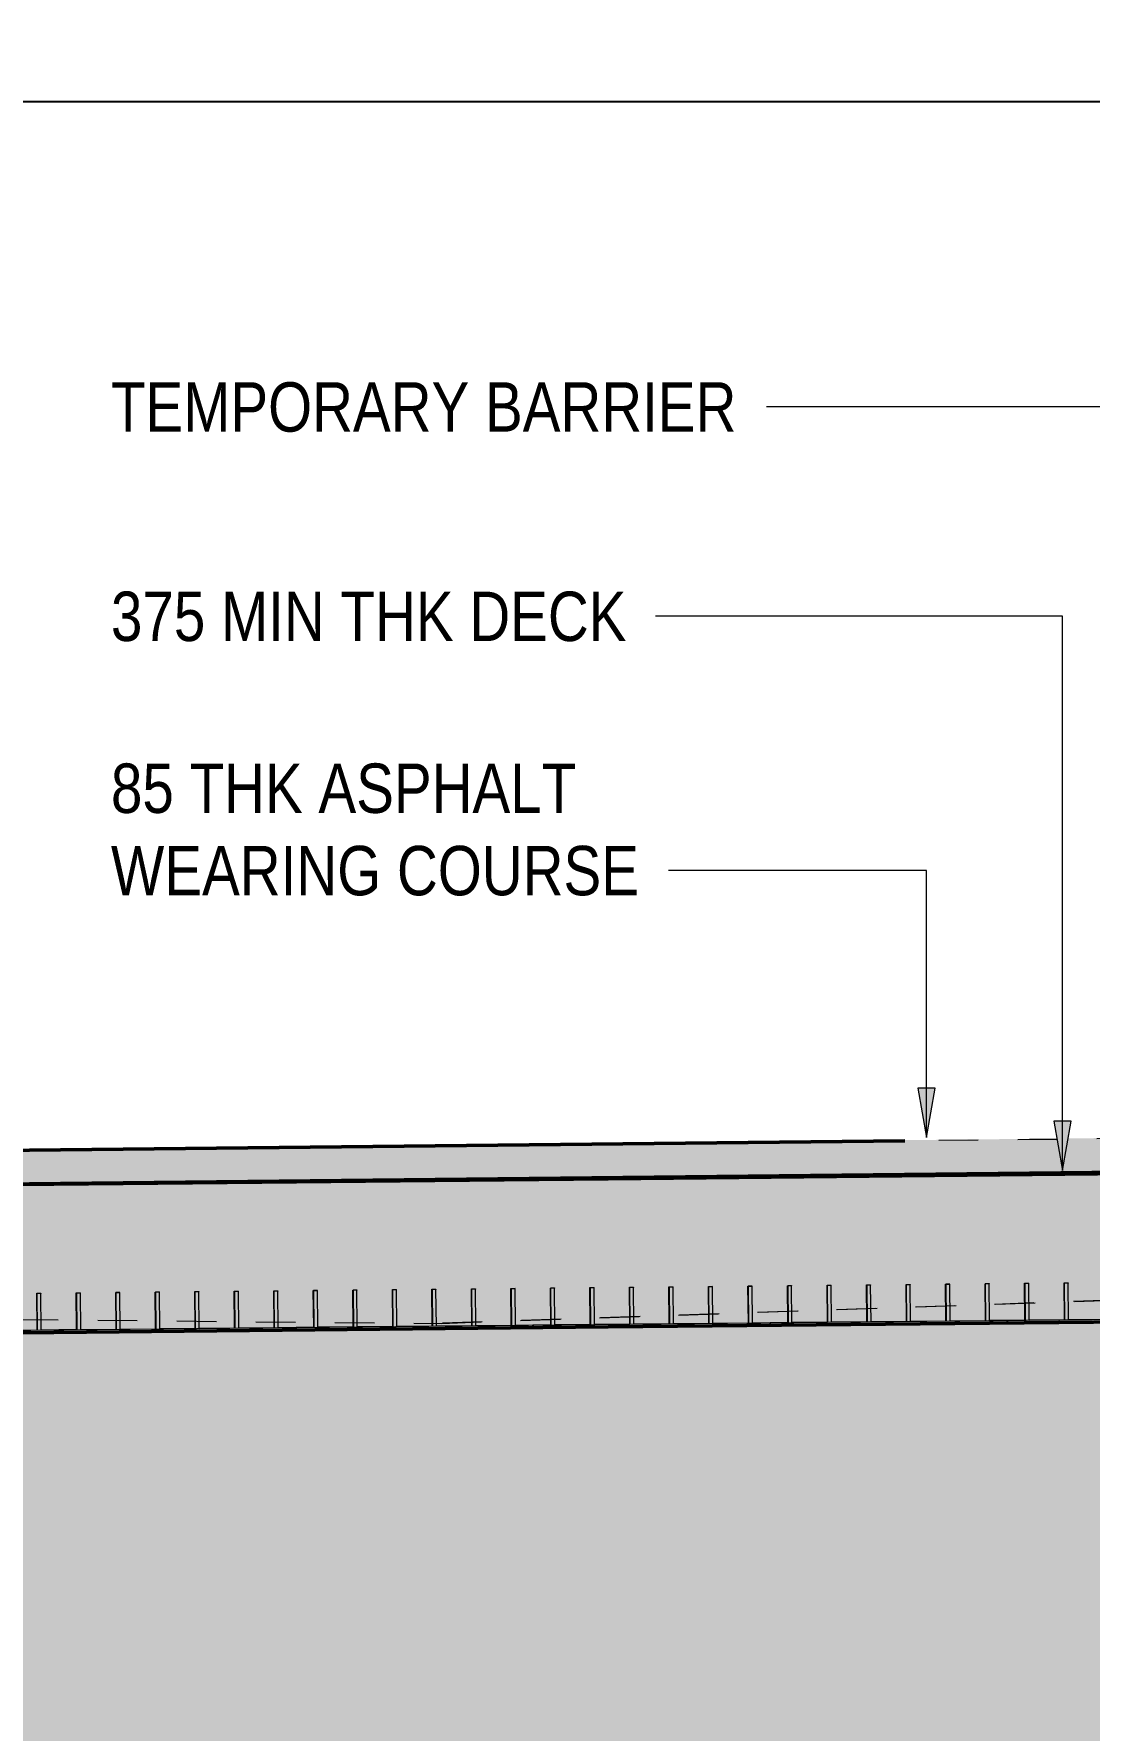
# Model space of a CAD drawing. Header units: metres. Extents: x -1693 to -1567, y 3 to 23.
# Drawn here: x -1638.793 to -1636.122, y 17.941 to 22.233 of the extents above; entities that cross this region are included whole.
import ezdxf

# ---------------------------------------------------------------- set-up
doc = ezdxf.new("R2010")
doc.units = ezdxf.units.M
doc.linetypes.add('JacobsDash', pattern=[0.0045, 0.003, -0.0015])
doc.layers.get('Defpoints').update_dxf_attribs({"color": 41})
for name, color, linetype, lineweight in [('BRIDGE-ABUTMENT-CONC', 7, 'Continuous', 50), ('D-BDGE', 7, 'Continuous', 13), ('D-BDGE-FLOOR', 7, 'Continuous', 50), ('D-BDGE-FLOOR-HID', 7, 'JacobsDash', 18), ('D-BDGE-FLOOR-PAT', 7, 'Continuous', 50), ('D-ENHA-TEXT', 7, 'Continuous', 9), ('D-ENHA-TEXT-DIMS', 7, 'Continuous', 9)]:
    doc.layers.add(name, color=color, linetype=linetype, lineweight=lineweight)
doc.layers.add('BRIDGE-FRAMING-LINE-18-HID', color=7, linetype='Continuous', lineweight=13, true_color=0x8c8cc6)
doc.layers.add('D-BDGE-FRAMING', color=7, linetype='Continuous', lineweight=13, true_color=0x8c8cc6)
doc.styles.add('Arial Narrow', font='ARIALN.TTF', dxfattribs={"height": 0.125})
doc.dimstyles.new('____ddd____', dxfattribs={"dimscale": 0.3048, "dimtxt": 0.127929, "dimasz": 0.492126, "dimexe": 0.246063, "dimexo": 0.164042, "dimgap": 0.082021, "dimtad": 1, "dimdec": 0, "dimlfac": 1000, "dimzin": 0, "dimdsep": 46, "dimtxsty": 'Arial Narrow', "dimsah": 1, "dimcen": 0.09, "dimaunit": 1, "dimadec": 4, "dimazin": 0, "dimtfac": 1, "dimtdec": 4, "dimtix": 1, "dimtmove": 0, "dimatfit": 3, "dimfxl": 1, "dimtvp": 1, "dimtolj": 1, "dimtzin": 0, "dimarcsym": 2})

# ---------------------------------------------------------------- blocks, each defined once
blk = doc.blocks.new('07_STR_DPS_PermadecPanel - 07_STR_DPS_PermadecPanel-5973122-DRG-2871022 - SECTION 3')
at = {"layer": 'BRIDGE-FRAMING-LINE-18-HID', "color": 7, "linetype": 'JacobsDash'}
for p, q in [((-1682.695, 19.0414), (-1682.685, 19.0415)), ((-1682.6941, 18.9484), (-1682.695, 19.0414)), ((-1682.695, 19.0414), (-1682.6946, 19.0409)), ((-1682.685, 19.0415), (-1682.6846, 19.041)), ((-1682.595, 19.0424), (-1682.585, 19.0425)), ((-1682.5941, 18.9494), (-1682.595, 19.0424)), ((-1682.595, 19.0424), (-1682.5946, 19.0419)), ((-1682.585, 19.0425), (-1682.5846, 19.042)), ((-1682.495, 19.0434), (-1682.485, 19.0435)), ((-1682.4941, 18.9504), (-1682.495, 19.0434)), ((-1682.495, 19.0434), (-1682.4946, 19.0428)), ((-1682.485, 19.0435), (-1682.4846, 19.0429)), ((-1682.395, 19.0444), (-1682.385, 19.0445)), ((-1682.3941, 18.9514), (-1682.395, 19.0444)), ((-1682.395, 19.0444), (-1682.3946, 19.0438)), ((-1682.385, 19.0445), (-1682.3846, 19.0439)), ((-1682.295, 19.0454), (-1682.285, 19.0455)), ((-1682.2941, 18.9524), (-1682.295, 19.0454)), ((-1682.295, 19.0454), (-1682.2946, 19.0448)), ((-1682.285, 19.0455), (-1682.2846, 19.0449)), ((-1682.195, 19.0464), (-1682.185, 19.0465)), ((-1682.1941, 18.9534), (-1682.195, 19.0464)), ((-1682.195, 19.0464), (-1682.1946, 19.0458)), ((-1682.185, 19.0465), (-1682.1846, 19.0459)), ((-1682.7391, 18.9479), (-1682.6941, 18.9484)), ((-1682.739, 18.9419), (-1682.7391, 18.9479)), ((-1682.7391, 18.9479), (-1682.7387, 18.9474)), ((-1682.7386, 18.9414), (-1682.739, 18.9419)), ((-1682.6941, 18.9484), (-1682.6937, 18.9479)), ((-1682.6837, 18.9485), (-1682.5941, 18.9494)), ((-1682.5941, 18.9494), (-1682.5937, 18.9489)), ((-1682.5837, 18.9495), (-1682.4941, 18.9504)), ((-1682.4941, 18.9504), (-1682.4937, 18.9499)), ((-1682.4837, 18.9505), (-1682.3941, 18.9514)), ((-1682.3941, 18.9514), (-1682.3937, 18.9509)), ((-1682.3837, 18.9515), (-1682.2941, 18.9524)), ((-1682.2941, 18.9524), (-1682.2937, 18.9518)), ((-1682.2837, 18.9525), (-1682.1941, 18.9534)), ((-1682.1941, 18.9534), (-1682.1937, 18.9528)), ((-1682.1837, 18.9535), (-1682.1391, 18.9539)), ((-1682.1391, 18.9539), (-1682.1387, 18.9534))]:
    blk.add_line(p, q, dxfattribs=at)
at = {"layer": 'D-BDGE-FRAMING', "color": 7}
for p, q in [((-1682.6846, 19.041), (-1682.6946, 19.0409)), ((-1682.6946, 19.0409), (-1682.6937, 18.9479)), ((-1682.6837, 18.948), (-1682.6846, 19.041)), ((-1682.5846, 19.042), (-1682.5946, 19.0419)), ((-1682.5946, 19.0419), (-1682.5937, 18.9489)), ((-1682.5837, 18.949), (-1682.5846, 19.042)), ((-1682.4846, 19.0429), (-1682.4946, 19.0428)), ((-1682.4946, 19.0428), (-1682.4937, 18.9499)), ((-1682.4837, 18.95), (-1682.4846, 19.0429)), ((-1682.3846, 19.0439), (-1682.3946, 19.0438)), ((-1682.3946, 19.0438), (-1682.3937, 18.9509)), ((-1682.3837, 18.951), (-1682.3846, 19.0439)), ((-1682.2846, 19.0449), (-1682.2946, 19.0448)), ((-1682.2946, 19.0448), (-1682.2937, 18.9518)), ((-1682.2837, 18.9519), (-1682.2846, 19.0449)), ((-1682.1846, 19.0459), (-1682.1946, 19.0458)), ((-1682.1946, 19.0458), (-1682.1937, 18.9528)), ((-1682.1837, 18.9529), (-1682.1846, 19.0459)), ((-1682.6937, 18.9479), (-1682.7387, 18.9474)), ((-1682.7387, 18.9474), (-1682.7386, 18.9414)), ((-1682.7386, 18.9414), (-1682.1386, 18.9474)), ((-1682.5937, 18.9489), (-1682.6837, 18.948)), ((-1682.4937, 18.9499), (-1682.5837, 18.949)), ((-1682.3937, 18.9509), (-1682.4837, 18.95)), ((-1682.2937, 18.9518), (-1682.3837, 18.951)), ((-1682.1937, 18.9528), (-1682.2837, 18.9519)), ((-1682.1387, 18.9534), (-1682.1837, 18.9529)), ((-1682.1386, 18.9474), (-1682.1387, 18.9534))]:
    blk.add_line(p, q, dxfattribs=at)
blk = doc.blocks.new('07_STR_DPS_PermadecPanel - 07_STR_DPS_PermadecPanel-V60-DRG-2871022 - SECTION 3')
at = {"layer": 'BRIDGE-FRAMING-LINE-18-HID', "color": 7, "linetype": 'JacobsDash'}
for p, q in [((-1682.095, 19.0474), (-1682.085, 19.0475)), ((-1682.0941, 18.9544), (-1682.095, 19.0474)), ((-1682.095, 19.0474), (-1682.0946, 19.0468)), ((-1682.085, 19.0475), (-1682.0846, 19.0469)), ((-1681.995, 19.0484), (-1681.985, 19.0485)), ((-1681.9941, 18.9554), (-1681.995, 19.0484)), ((-1681.995, 19.0484), (-1681.9946, 19.0478)), ((-1681.985, 19.0485), (-1681.9846, 19.0479)), ((-1681.895, 19.0494), (-1681.885, 19.0495)), ((-1681.8941, 18.9564), (-1681.895, 19.0494)), ((-1681.895, 19.0494), (-1681.8946, 19.0488)), ((-1681.885, 19.0495), (-1681.8846, 19.0489)), ((-1681.795, 19.0504), (-1681.785, 19.0505)), ((-1681.7941, 18.9574), (-1681.795, 19.0504)), ((-1681.795, 19.0504), (-1681.7946, 19.0498)), ((-1681.785, 19.0505), (-1681.7846, 19.0499)), ((-1681.695, 19.0514), (-1681.685, 19.0515)), ((-1681.6941, 18.9584), (-1681.695, 19.0514)), ((-1681.695, 19.0514), (-1681.6946, 19.0508)), ((-1681.685, 19.0515), (-1681.6846, 19.0509)), ((-1681.595, 19.0524), (-1681.585, 19.0525)), ((-1681.5941, 18.9594), (-1681.595, 19.0524)), ((-1681.595, 19.0524), (-1681.5946, 19.0518)), ((-1681.585, 19.0525), (-1681.5846, 19.0519)), ((-1682.1391, 18.9539), (-1682.0941, 18.9544)), ((-1682.139, 18.9479), (-1682.1391, 18.9539)), ((-1682.1391, 18.9539), (-1682.1387, 18.9534)), ((-1682.1387, 18.9475), (-1682.139, 18.9479)), ((-1682.0941, 18.9544), (-1682.0937, 18.9539)), ((-1682.0837, 18.9545), (-1681.9941, 18.9554)), ((-1681.9941, 18.9554), (-1681.9937, 18.9549)), ((-1681.9837, 18.9555), (-1681.8941, 18.9564)), ((-1681.8941, 18.9564), (-1681.8937, 18.9558)), ((-1681.8837, 18.9565), (-1681.7941, 18.9574)), ((-1681.7941, 18.9574), (-1681.7937, 18.9568)), ((-1681.7837, 18.9575), (-1681.6941, 18.9584)), ((-1681.6941, 18.9584), (-1681.6937, 18.9578)), ((-1681.6837, 18.9585), (-1681.5941, 18.9594)), ((-1681.5941, 18.9594), (-1681.5937, 18.9588)), ((-1681.5837, 18.9595), (-1681.5391, 18.9599)), ((-1681.5391, 18.9599), (-1681.5387, 18.9594))]:
    blk.add_line(p, q, dxfattribs=at)
at = {"layer": 'D-BDGE-FRAMING', "color": 7}
for p, q in [((-1682.0846, 19.0469), (-1682.0946, 19.0468)), ((-1682.0946, 19.0468), (-1682.0937, 18.9539)), ((-1682.0837, 18.954), (-1682.0846, 19.0469)), ((-1681.9846, 19.0479), (-1681.9946, 19.0478)), ((-1681.9946, 19.0478), (-1681.9937, 18.9549)), ((-1681.9837, 18.955), (-1681.9846, 19.0479)), ((-1681.8846, 19.0489), (-1681.8946, 19.0488)), ((-1681.8946, 19.0488), (-1681.8937, 18.9558)), ((-1681.8837, 18.9559), (-1681.8846, 19.0489)), ((-1681.7846, 19.0499), (-1681.7946, 19.0498)), ((-1681.7946, 19.0498), (-1681.7937, 18.9568)), ((-1681.7837, 18.9569), (-1681.7846, 19.0499)), ((-1681.6846, 19.0509), (-1681.6946, 19.0508)), ((-1681.6946, 19.0508), (-1681.6937, 18.9578)), ((-1681.6837, 18.9579), (-1681.6846, 19.0509)), ((-1681.5846, 19.0519), (-1681.5946, 19.0518)), ((-1681.5946, 19.0518), (-1681.5937, 18.9588)), ((-1681.5837, 18.9589), (-1681.5846, 19.0519)), ((-1682.0937, 18.9539), (-1682.1387, 18.9534)), ((-1682.1387, 18.9534), (-1682.1386, 18.9474)), ((-1682.1386, 18.9474), (-1681.5386, 18.9534)), ((-1681.9937, 18.9549), (-1682.0837, 18.954)), ((-1681.8937, 18.9558), (-1681.9837, 18.955)), ((-1681.7937, 18.9568), (-1681.8837, 18.9559)), ((-1681.6937, 18.9578), (-1681.7837, 18.9569)), ((-1681.5937, 18.9588), (-1681.6837, 18.9579)), ((-1681.5387, 18.9594), (-1681.5837, 18.9589)), ((-1681.5386, 18.9534), (-1681.5387, 18.9594))]:
    blk.add_line(p, q, dxfattribs=at)
blk = doc.blocks.new('07_STR_DPS_PermadecPanel - 07_STR_DPS_PermadecPanel-5973123-DRG-2871022 - SECTION 3')
at = {"layer": 'BRIDGE-FRAMING-LINE-18-HID', "color": 7, "linetype": 'JacobsDash'}
for p, q in [((-1681.295, 19.0555), (-1681.285, 19.0556)), ((-1681.2941, 18.9625), (-1681.295, 19.0555)), ((-1681.295, 19.0555), (-1681.2946, 19.0549)), ((-1681.285, 19.0556), (-1681.2846, 19.055)), ((-1681.195, 19.0565), (-1681.185, 19.0566)), ((-1681.1941, 18.9635), (-1681.195, 19.0565)), ((-1681.195, 19.0565), (-1681.1946, 19.0559)), ((-1681.185, 19.0566), (-1681.1846, 19.056)), ((-1681.095, 19.0575), (-1681.085, 19.0576)), ((-1681.0941, 18.9645), (-1681.095, 19.0575)), ((-1681.095, 19.0575), (-1681.0946, 19.0569)), ((-1681.085, 19.0576), (-1681.0846, 19.057)), ((-1680.995, 19.0585), (-1680.985, 19.0586)), ((-1680.9941, 18.9655), (-1680.995, 19.0585)), ((-1680.995, 19.0585), (-1680.9946, 19.0579)), ((-1680.985, 19.0586), (-1680.9846, 19.058)), ((-1681.495, 19.0535), (-1681.485, 19.0536)), ((-1681.4941, 18.9605), (-1681.495, 19.0535)), ((-1681.495, 19.0535), (-1681.4946, 19.0529)), ((-1681.485, 19.0536), (-1681.4846, 19.053)), ((-1681.395, 19.0545), (-1681.385, 19.0546)), ((-1681.3941, 18.9615), (-1681.395, 19.0545)), ((-1681.395, 19.0545), (-1681.3946, 19.0539)), ((-1681.385, 19.0546), (-1681.3846, 19.054)), ((-1681.5391, 18.96), (-1681.4941, 18.9605)), ((-1681.539, 18.954), (-1681.5391, 18.96)), ((-1681.5391, 18.96), (-1681.5387, 18.9595)), ((-1681.5387, 18.9536), (-1681.539, 18.954)), ((-1681.4941, 18.9605), (-1681.4937, 18.96)), ((-1681.4837, 18.9606), (-1681.3941, 18.9615)), ((-1681.3941, 18.9615), (-1681.3937, 18.961)), ((-1681.3837, 18.9616), (-1681.2941, 18.9625)), ((-1681.2941, 18.9625), (-1681.2937, 18.9619)), ((-1681.2837, 18.9626), (-1681.1941, 18.9635)), ((-1681.1941, 18.9635), (-1681.1937, 18.9629)), ((-1681.1837, 18.9636), (-1681.0941, 18.9645)), ((-1681.0941, 18.9645), (-1681.0937, 18.9639)), ((-1681.0837, 18.9646), (-1680.9941, 18.9655)), ((-1680.9941, 18.9655), (-1680.9937, 18.9649)), ((-1680.9837, 18.9656), (-1680.9391, 18.966)), ((-1680.9391, 18.966), (-1680.9387, 18.9655))]:
    blk.add_line(p, q, dxfattribs=at)
at = {"layer": 'D-BDGE-FRAMING', "color": 7}
for p, q in [((-1681.2846, 19.055), (-1681.2946, 19.0549)), ((-1681.2946, 19.0549), (-1681.2937, 18.9619)), ((-1681.2837, 18.962), (-1681.2846, 19.055)), ((-1681.1846, 19.056), (-1681.1946, 19.0559)), ((-1681.1946, 19.0559), (-1681.1937, 18.9629)), ((-1681.1837, 18.963), (-1681.1846, 19.056)), ((-1681.0846, 19.057), (-1681.0946, 19.0569)), ((-1681.0946, 19.0569), (-1681.0937, 18.9639)), ((-1681.0837, 18.964), (-1681.0846, 19.057)), ((-1680.9846, 19.058), (-1680.9946, 19.0579)), ((-1680.9946, 19.0579), (-1680.9937, 18.9649)), ((-1680.9837, 18.965), (-1680.9846, 19.058)), ((-1681.4846, 19.053), (-1681.4946, 19.0529)), ((-1681.4946, 19.0529), (-1681.4937, 18.96)), ((-1681.4837, 18.9601), (-1681.4846, 19.053)), ((-1681.3846, 19.054), (-1681.3946, 19.0539)), ((-1681.3946, 19.0539), (-1681.3937, 18.961)), ((-1681.3837, 18.9611), (-1681.3846, 19.054)), ((-1681.4937, 18.96), (-1681.5387, 18.9595)), ((-1681.5387, 18.9595), (-1681.5386, 18.9535)), ((-1681.5386, 18.9535), (-1680.9386, 18.9595)), ((-1681.3937, 18.961), (-1681.4837, 18.9601)), ((-1681.2937, 18.9619), (-1681.3837, 18.9611)), ((-1681.1937, 18.9629), (-1681.2837, 18.962)), ((-1681.0937, 18.9639), (-1681.1837, 18.963)), ((-1680.9937, 18.9649), (-1681.0837, 18.964)), ((-1680.9387, 18.9655), (-1680.9837, 18.965)), ((-1680.9386, 18.9595), (-1680.9387, 18.9655))]:
    blk.add_line(p, q, dxfattribs=at)
blk = doc.blocks.new('07_STR_DPS_PermadecPanel - 07_STR_DPS_PermadecPanel-5973124-DRG-2871022 - SECTION 3')
at = {"layer": 'BRIDGE-FRAMING-LINE-18-HID', "color": 7, "linetype": 'JacobsDash'}
for p, q in [((-1680.895, 19.0595), (-1680.885, 19.0596)), ((-1680.8941, 18.9665), (-1680.895, 19.0595)), ((-1680.895, 19.0595), (-1680.8946, 19.0589)), ((-1680.885, 19.0596), (-1680.8846, 19.059)), ((-1680.795, 19.0605), (-1680.785, 19.0606)), ((-1680.7941, 18.9675), (-1680.795, 19.0605)), ((-1680.795, 19.0605), (-1680.7946, 19.0599)), ((-1680.785, 19.0606), (-1680.7846, 19.06)), ((-1680.695, 19.0615), (-1680.685, 19.0616)), ((-1680.6941, 18.9685), (-1680.695, 19.0615)), ((-1680.695, 19.0615), (-1680.6946, 19.0609)), ((-1680.685, 19.0616), (-1680.6846, 19.061)), ((-1680.595, 19.0625), (-1680.585, 19.0626)), ((-1680.5941, 18.9695), (-1680.595, 19.0625)), ((-1680.595, 19.0625), (-1680.5946, 19.0619)), ((-1680.585, 19.0626), (-1680.5846, 19.062)), ((-1680.495, 19.0635), (-1680.485, 19.0636)), ((-1680.4941, 18.9705), (-1680.495, 19.0635)), ((-1680.495, 19.0635), (-1680.4946, 19.0629)), ((-1680.485, 19.0636), (-1680.4846, 19.063)), ((-1680.395, 19.0645), (-1680.385, 19.0646)), ((-1680.3941, 18.9715), (-1680.395, 19.0645)), ((-1680.395, 19.0645), (-1680.3946, 19.0639)), ((-1680.385, 19.0646), (-1680.3846, 19.064)), ((-1680.6837, 18.9686), (-1680.5941, 18.9695)), ((-1680.5941, 18.9695), (-1680.5937, 18.9689)), ((-1680.5837, 18.9696), (-1680.4941, 18.9705)), ((-1680.4941, 18.9705), (-1680.4937, 18.9699)), ((-1680.4837, 18.9706), (-1680.3941, 18.9715)), ((-1680.3941, 18.9715), (-1680.3937, 18.9709)), ((-1680.3837, 18.9716), (-1680.3391, 18.972)), ((-1680.3391, 18.972), (-1680.3387, 18.9715)), ((-1680.9391, 18.966), (-1680.8941, 18.9665)), ((-1680.939, 18.96), (-1680.9391, 18.966)), ((-1680.9391, 18.966), (-1680.9387, 18.9655)), ((-1680.9387, 18.9596), (-1680.939, 18.96)), ((-1680.8941, 18.9665), (-1680.8937, 18.9659)), ((-1680.8837, 18.9666), (-1680.7941, 18.9675)), ((-1680.7941, 18.9675), (-1680.7937, 18.9669)), ((-1680.7837, 18.9676), (-1680.6941, 18.9685)), ((-1680.6941, 18.9685), (-1680.6937, 18.9679))]:
    blk.add_line(p, q, dxfattribs=at)
at = {"layer": 'D-BDGE-FRAMING', "color": 7}
for p, q in [((-1680.8846, 19.059), (-1680.8946, 19.0589)), ((-1680.8946, 19.0589), (-1680.8937, 18.9659)), ((-1680.8837, 18.966), (-1680.8846, 19.059)), ((-1680.7846, 19.06), (-1680.7946, 19.0599)), ((-1680.7946, 19.0599), (-1680.7937, 18.9669)), ((-1680.7837, 18.967), (-1680.7846, 19.06)), ((-1680.6846, 19.061), (-1680.6946, 19.0609)), ((-1680.6946, 19.0609), (-1680.6937, 18.9679)), ((-1680.6837, 18.968), (-1680.6846, 19.061)), ((-1680.5846, 19.062), (-1680.5946, 19.0619)), ((-1680.5946, 19.0619), (-1680.5937, 18.9689)), ((-1680.5837, 18.969), (-1680.5846, 19.062)), ((-1680.4846, 19.063), (-1680.4946, 19.0629)), ((-1680.4946, 19.0629), (-1680.4937, 18.9699)), ((-1680.4837, 18.97), (-1680.4846, 19.063)), ((-1680.3846, 19.064), (-1680.3946, 19.0639)), ((-1680.3946, 19.0639), (-1680.3937, 18.9709)), ((-1680.3837, 18.971), (-1680.3846, 19.064)), ((-1680.5937, 18.9689), (-1680.6837, 18.968)), ((-1680.4937, 18.9699), (-1680.5837, 18.969)), ((-1680.3937, 18.9709), (-1680.4837, 18.97)), ((-1680.3387, 18.9715), (-1680.3837, 18.971)), ((-1680.3386, 18.9655), (-1680.3387, 18.9715)), ((-1680.8937, 18.9659), (-1680.9387, 18.9655)), ((-1680.9387, 18.9655), (-1680.9386, 18.9595)), ((-1680.9386, 18.9595), (-1680.3386, 18.9655)), ((-1680.7937, 18.9669), (-1680.8837, 18.966)), ((-1680.6937, 18.9679), (-1680.7837, 18.967))]:
    blk.add_line(p, q, dxfattribs=at)
blk = doc.blocks.new('07_STR_DPS_PermadecPanel - 07_STR_DPS_PermadecPanel-V61-DRG-2871022 - SECTION 3')
at = {"layer": 'BRIDGE-FRAMING-LINE-18-HID', "color": 7, "linetype": 'JacobsDash'}
for p, q in [((-1680.295, 19.0655), (-1680.285, 19.0656)), ((-1680.2941, 18.9725), (-1680.295, 19.0655)), ((-1680.295, 19.0655), (-1680.2946, 19.0649)), ((-1680.285, 19.0656), (-1680.2846, 19.065)), ((-1680.195, 19.0665), (-1680.185, 19.0666)), ((-1680.1941, 18.9735), (-1680.195, 19.0665)), ((-1680.195, 19.0665), (-1680.1946, 19.0659)), ((-1680.185, 19.0666), (-1680.1846, 19.066)), ((-1680.095, 19.0675), (-1680.085, 19.0676)), ((-1680.0941, 18.9745), (-1680.095, 19.0675)), ((-1680.095, 19.0675), (-1680.0946, 19.0669)), ((-1680.085, 19.0676), (-1680.0846, 19.067)), ((-1679.995, 19.0685), (-1679.985, 19.0686)), ((-1679.9941, 18.9755), (-1679.995, 19.0685)), ((-1679.995, 19.0685), (-1679.9946, 19.0679)), ((-1679.985, 19.0686), (-1679.9846, 19.068)), ((-1679.895, 19.0695), (-1679.885, 19.0696)), ((-1679.8941, 18.9765), (-1679.895, 19.0695)), ((-1679.895, 19.0695), (-1679.8946, 19.0689)), ((-1679.885, 19.0696), (-1679.8846, 19.069)), ((-1679.795, 19.0705), (-1679.785, 19.0706)), ((-1679.7941, 18.9775), (-1679.795, 19.0705)), ((-1679.795, 19.0705), (-1679.7946, 19.0699)), ((-1679.785, 19.0706), (-1679.7846, 19.07)), ((-1680.3391, 18.972), (-1680.2941, 18.9725)), ((-1680.339, 18.966), (-1680.3391, 18.972)), ((-1680.3391, 18.972), (-1680.3387, 18.9715)), ((-1680.2941, 18.9725), (-1680.2937, 18.9719)), ((-1680.2837, 18.9726), (-1680.1941, 18.9735)), ((-1680.1941, 18.9735), (-1680.1937, 18.9729)), ((-1680.1837, 18.9736), (-1680.0941, 18.9745)), ((-1680.0941, 18.9745), (-1680.0937, 18.9739)), ((-1680.0837, 18.9746), (-1679.9941, 18.9755)), ((-1679.9941, 18.9755), (-1679.9937, 18.9749)), ((-1679.9837, 18.9756), (-1679.8941, 18.9765)), ((-1679.8941, 18.9765), (-1679.8937, 18.9759)), ((-1679.8837, 18.9766), (-1679.7941, 18.9775)), ((-1679.7941, 18.9775), (-1679.7937, 18.9769)), ((-1679.7837, 18.9776), (-1679.7391, 18.978)), ((-1679.7391, 18.978), (-1679.7387, 18.9775)), ((-1680.3387, 18.9656), (-1680.339, 18.966))]:
    blk.add_line(p, q, dxfattribs=at)
at = {"layer": 'D-BDGE-FRAMING', "color": 7}
for p, q in [((-1680.2846, 19.065), (-1680.2946, 19.0649)), ((-1680.2946, 19.0649), (-1680.2937, 18.9719)), ((-1680.2837, 18.972), (-1680.2846, 19.065)), ((-1680.1846, 19.066), (-1680.1946, 19.0659)), ((-1680.1946, 19.0659), (-1680.1937, 18.9729)), ((-1680.1837, 18.973), (-1680.1846, 19.066)), ((-1680.0846, 19.067), (-1680.0946, 19.0669)), ((-1680.0946, 19.0669), (-1680.0937, 18.9739)), ((-1680.0837, 18.974), (-1680.0846, 19.067)), ((-1679.9846, 19.068), (-1679.9946, 19.0679)), ((-1679.9946, 19.0679), (-1679.9937, 18.9749)), ((-1679.9837, 18.975), (-1679.9846, 19.068)), ((-1679.8846, 19.069), (-1679.8946, 19.0689)), ((-1679.8946, 19.0689), (-1679.8937, 18.9759)), ((-1679.8837, 18.976), (-1679.8846, 19.069)), ((-1679.7846, 19.07), (-1679.7946, 19.0699)), ((-1679.7946, 19.0699), (-1679.7937, 18.9769)), ((-1679.7837, 18.977), (-1679.7846, 19.07)), ((-1680.2937, 18.9719), (-1680.3387, 18.9715)), ((-1680.3387, 18.9715), (-1680.3386, 18.9655)), ((-1680.3386, 18.9655), (-1679.7386, 18.9715)), ((-1680.1937, 18.9729), (-1680.2837, 18.972)), ((-1680.0937, 18.9739), (-1680.1837, 18.973)), ((-1679.9937, 18.9749), (-1680.0837, 18.974)), ((-1679.8937, 18.9759), (-1679.9837, 18.975)), ((-1679.7937, 18.9769), (-1679.8837, 18.976)), ((-1679.7387, 18.9775), (-1679.7837, 18.977)), ((-1679.7386, 18.9715), (-1679.7387, 18.9775))]:
    blk.add_line(p, q, dxfattribs=at)
blk = doc.blocks.new('07_STR_DPS_PermadecPanel - 07_STR_DPS_PermadecPanel-V62-DRG-2871022 - SECTION 3')
at = {"layer": 'BRIDGE-FRAMING-LINE-18-HID', "color": 7, "linetype": 'JacobsDash'}
for p, q in [((-1679.695, 19.0715), (-1679.685, 19.0716)), ((-1679.6941, 18.9785), (-1679.695, 19.0715)), ((-1679.695, 19.0715), (-1679.6946, 19.0709)), ((-1679.685, 19.0716), (-1679.6846, 19.071)), ((-1679.595, 19.0725), (-1679.585, 19.0726)), ((-1679.5941, 18.9795), (-1679.595, 19.0725)), ((-1679.595, 19.0725), (-1679.5946, 19.0719)), ((-1679.585, 19.0726), (-1679.5846, 19.072)), ((-1679.495, 19.0735), (-1679.485, 19.0736)), ((-1679.4941, 18.9805), (-1679.495, 19.0735)), ((-1679.495, 19.0735), (-1679.4946, 19.0729)), ((-1679.485, 19.0736), (-1679.4846, 19.073)), ((-1679.395, 19.0745), (-1679.385, 19.0746)), ((-1679.3941, 18.9815), (-1679.395, 19.0745)), ((-1679.395, 19.0745), (-1679.3946, 19.0739)), ((-1679.385, 19.0746), (-1679.3846, 19.074)), ((-1679.295, 19.0755), (-1679.285, 19.0756)), ((-1679.2941, 18.9825), (-1679.295, 19.0755)), ((-1679.295, 19.0755), (-1679.2946, 19.0749)), ((-1679.285, 19.0756), (-1679.2846, 19.075)), ((-1679.195, 19.0765), (-1679.185, 19.0766)), ((-1679.1941, 18.9835), (-1679.195, 19.0765)), ((-1679.195, 19.0765), (-1679.1946, 19.0759)), ((-1679.185, 19.0766), (-1679.1846, 19.076)), ((-1679.7391, 18.978), (-1679.6941, 18.9785)), ((-1679.739, 18.972), (-1679.7391, 18.978)), ((-1679.7391, 18.978), (-1679.7387, 18.9775)), ((-1679.7387, 18.9716), (-1679.739, 18.972)), ((-1679.6941, 18.9785), (-1679.6937, 18.9779)), ((-1679.6837, 18.9786), (-1679.5941, 18.9795)), ((-1679.5941, 18.9795), (-1679.5937, 18.9789)), ((-1679.5837, 18.9796), (-1679.4941, 18.9805)), ((-1679.4941, 18.9805), (-1679.4937, 18.9799)), ((-1679.4837, 18.9806), (-1679.3941, 18.9815)), ((-1679.3941, 18.9815), (-1679.3937, 18.9809)), ((-1679.3837, 18.9816), (-1679.2941, 18.9825)), ((-1679.2941, 18.9825), (-1679.2937, 18.9819)), ((-1679.2837, 18.9826), (-1679.1941, 18.9835)), ((-1679.1941, 18.9835), (-1679.1937, 18.9829)), ((-1679.1837, 18.9836), (-1679.1391, 18.984)), ((-1679.1391, 18.984), (-1679.1387, 18.9835))]:
    blk.add_line(p, q, dxfattribs=at)
at = {"layer": 'D-BDGE-FRAMING', "color": 7}
for p, q in [((-1679.6846, 19.071), (-1679.6946, 19.0709)), ((-1679.6946, 19.0709), (-1679.6937, 18.9779)), ((-1679.6837, 18.978), (-1679.6846, 19.071)), ((-1679.5846, 19.072), (-1679.5946, 19.0719)), ((-1679.5946, 19.0719), (-1679.5937, 18.9789)), ((-1679.5837, 18.979), (-1679.5846, 19.072)), ((-1679.4846, 19.073), (-1679.4946, 19.0729)), ((-1679.4946, 19.0729), (-1679.4937, 18.9799)), ((-1679.4837, 18.98), (-1679.4846, 19.073)), ((-1679.3846, 19.074), (-1679.3946, 19.0739)), ((-1679.3946, 19.0739), (-1679.3937, 18.9809)), ((-1679.3837, 18.981), (-1679.3846, 19.074)), ((-1679.2846, 19.075), (-1679.2946, 19.0749)), ((-1679.2946, 19.0749), (-1679.2937, 18.9819)), ((-1679.2837, 18.982), (-1679.2846, 19.075)), ((-1679.1846, 19.076), (-1679.1946, 19.0759)), ((-1679.1946, 19.0759), (-1679.1937, 18.9829)), ((-1679.1837, 18.983), (-1679.1846, 19.076)), ((-1679.6937, 18.9779), (-1679.7387, 18.9775)), ((-1679.7387, 18.9775), (-1679.7386, 18.9715)), ((-1679.7386, 18.9715), (-1679.1386, 18.9775)), ((-1679.5937, 18.9789), (-1679.6837, 18.978)), ((-1679.4937, 18.9799), (-1679.5837, 18.979)), ((-1679.3937, 18.9809), (-1679.4837, 18.98)), ((-1679.2937, 18.9819), (-1679.3837, 18.981)), ((-1679.1937, 18.9829), (-1679.2837, 18.982)), ((-1679.1387, 18.9835), (-1679.1837, 18.983)), ((-1679.1386, 18.9775), (-1679.1387, 18.9835))]:
    blk.add_line(p, q, dxfattribs=at)
blk = doc.blocks.new('DIMBLOCK24-DRG-2871022 - SECTION 3')
at = {"layer": 'D-ENHA-TEXT-DIMS', "color": 0, "lineweight": -2, "transparency": 16777216}
for p, q in [((-1647.1584, 20.9434), (-1647.1584, 22.1368)), ((-1634.5328, 20.8983), (-1634.5328, 22.1368)), ((-1647.0084, 22.0618), (-1634.6828, 22.0618))]:
    blk.add_line(p, q, dxfattribs=at)
at = {"layer": 'D-ENHA-TEXT-DIMS', "color": 0, "transparency": 16777216}
for points in [[(-1647.0084, 22.0868), (-1647.0084, 22.0368), (-1647.1584, 22.0618)], [(-1634.6828, 22.0868), (-1634.6828, 22.0368), (-1634.5328, 22.0618)]]:
    blk.add_solid(points, dxfattribs=at)
at = {"layer": 'Defpoints', "color": 0, "transparency": 16777216}
for p in [(-1634.5328, 22.0618), (-1647.1584, 20.8934), (-1634.5328, 20.8483)]:
    blk.add_point(p, dxfattribs=at)
at = {"layer": 'D-ENHA-TEXT-DIMS', "color": 0, "transparency": 16777216, "char_height": 0.125, "width": 2.402626, "attachment_point": 5, "style": 'Arial Narrow'}
for s, insert in [('\\A1;12515 MIN 13370 MAX', (-1640.8456, 22.1506)), ('\\A1;CONSTRUCTION IN STAGE A', (-1640.8456, 21.9721))]:
    blk.add_mtext(s, dxfattribs=dict(at, insert=insert))

msp = doc.modelspace()

# ---------------------------------------------------------------- hatches: boundary and pattern name
at = {"layer": 'BRIDGE-ABUTMENT-CONC', "true_color": 0xc0c0c0}
msp.add_hatch(color=9, dxfattribs=at).paths.add_polyline_path([(-1647.1515, 17.6654), (-1634.5334, 17.7922), (-1634.5334, 18.9892), (-1647.1515, 18.8632), (-1647.1515, 17.8117)])
at = {"layer": 'D-BDGE-FLOOR-PAT', "true_color": 0xc0c0c0}
for points in [[(-1642.3653, 19.3705), (-1634.5328, 19.4535), (-1634.5344, 19.4554), (-1642.3051, 19.3731)], [(-1642.3653, 19.2861), (-1640.6248, 19.304), (-1634.5328, 19.3685), (-1634.5328, 19.4535), (-1642.3653, 19.3705), (-1642.3653, 19.2942)]]:
    msp.add_hatch(color=9, dxfattribs=at).paths.add_polyline_path(points)
h = msp.add_hatch(color=9, dxfattribs=at)
h.paths.add_polyline_path([(-1647.1607, 18.8632), (-1634.5328, 18.9892), (-1634.5328, 19.3642), (-1646.5562, 19.2442), (-1646.5431, 19.1766), (-1647.1584, 19.1766), (-1647.1584, 19.2382), (-1647.1607, 19.2382), (-1647.1607, 18.9015)])
h.paths.add_polyline_path([(-1645.8527, 19.0229), (-1645.8644, 19.0259), (-1645.8731, 19.0302), (-1645.8817, 19.0378), (-1645.8877, 19.0461), (-1645.892, 19.0582), (-1645.893, 19.0684), (-1645.8915, 19.0792), (-1645.8875, 19.0892), (-1645.8811, 19.0981), (-1645.8742, 19.1043), (-1645.8627, 19.11), (-1645.8541, 19.1122), (-1645.8425, 19.1122), (-1645.8316, 19.1095), (-1645.8217, 19.1041), (-1645.814, 19.0972), (-1645.8083, 19.0892), (-1645.804, 19.0771), (-1645.8028, 19.0684), (-1645.8044, 19.0563), (-1645.8076, 19.0474), (-1645.8144, 19.0378), (-1645.8217, 19.0311), (-1645.8333, 19.0253), (-1645.8418, 19.0231)])
h.paths.add_polyline_path([(-1646.0033, 19.0229), (-1646.014, 19.0253), (-1646.0237, 19.0302), (-1646.0323, 19.0378), (-1646.0383, 19.0461), (-1646.0423, 19.0562), (-1646.0438, 19.0669), (-1646.042, 19.0797), (-1646.0383, 19.0889), (-1646.032, 19.0978), (-1646.0249, 19.1043), (-1646.0153, 19.1095), (-1646.0048, 19.1122), (-1645.9931, 19.1122), (-1645.9822, 19.1095), (-1645.9736, 19.1051), (-1645.9643, 19.0967), (-1645.9589, 19.0892), (-1645.9547, 19.0777), (-1645.9536, 19.0669), (-1645.9551, 19.0562), (-1645.9592, 19.0461), (-1645.9655, 19.0373), (-1645.9739, 19.0302), (-1645.9839, 19.0253), (-1645.9925, 19.0231)])
h.paths.add_polyline_path([(-1645.3471, 19.0389), (-1645.3625, 19.041), (-1645.374, 19.0451), (-1645.3856, 19.0528), (-1645.395, 19.063), (-1645.4016, 19.0752), (-1645.4052, 19.0886), (-1645.4054, 19.1024), (-1645.4023, 19.1159), (-1645.396, 19.1283), (-1645.387, 19.1388), (-1645.3736, 19.1477), (-1645.3625, 19.1521), (-1645.3489, 19.1539), (-1645.3334, 19.1519), (-1645.322, 19.1478), (-1645.3104, 19.1401), (-1645.301, 19.1299), (-1645.2943, 19.1174), (-1645.2908, 19.1039), (-1645.2906, 19.0901), (-1645.2938, 19.0767), (-1645.3, 19.0645), (-1645.309, 19.054), (-1645.3203, 19.046), (-1645.3334, 19.0408), (-1645.3383, 19.0402)])
h.paths.add_polyline_path([(-1645.1813, 19.0405), (-1645.1968, 19.0425), (-1645.2083, 19.0466), (-1645.2199, 19.0543), (-1645.2293, 19.0645), (-1645.236, 19.0769), (-1645.2395, 19.0916), (-1645.2393, 19.1059), (-1645.2365, 19.1177), (-1645.2303, 19.1299), (-1645.2213, 19.1404), (-1645.2079, 19.1492), (-1645.1968, 19.1536), (-1645.1832, 19.1554), (-1645.1677, 19.1534), (-1645.1563, 19.1493), (-1645.1447, 19.1416), (-1645.1346, 19.1302), (-1645.1285, 19.119), (-1645.1251, 19.1054), (-1645.1249, 19.0916), (-1645.1281, 19.0782), (-1645.1343, 19.066), (-1645.1433, 19.0555), (-1645.1546, 19.0475), (-1645.1677, 19.0423), (-1645.1726, 19.0417)])
h.paths.add_polyline_path([(-1644.9083, 19.1069), (-1644.905, 19.1207), (-1644.8989, 19.1329), (-1644.8882, 19.1445), (-1644.8765, 19.1522), (-1644.8654, 19.1566), (-1644.8518, 19.1584), (-1644.8363, 19.1564), (-1644.8235, 19.1514), (-1644.8133, 19.1446), (-1644.8039, 19.1344), (-1644.7972, 19.1222), (-1644.7937, 19.1088), (-1644.7934, 19.095), (-1644.7966, 19.0815), (-1644.8028, 19.0691), (-1644.8119, 19.0585), (-1644.8232, 19.0505), (-1644.8363, 19.0453), (-1644.8499, 19.0435), (-1644.8654, 19.0455), (-1644.8769, 19.0496), (-1644.8885, 19.0573), (-1644.8979, 19.0675), (-1644.9046, 19.0799), (-1644.9081, 19.0935), (-1644.9083, 19.1064)])
h.paths.add_polyline_path([(-1645.0156, 19.042), (-1645.0311, 19.044), (-1645.0426, 19.0481), (-1645.0542, 19.0558), (-1645.0636, 19.066), (-1645.0703, 19.0784), (-1645.0738, 19.092), (-1645.0739, 19.1059), (-1645.0708, 19.1192), (-1645.0646, 19.1314), (-1645.0556, 19.1419), (-1645.0422, 19.1507), (-1645.0311, 19.1551), (-1645.0175, 19.1569), (-1645.002, 19.1549), (-1644.9906, 19.1508), (-1644.979, 19.1431), (-1644.9696, 19.1329), (-1644.9628, 19.1205), (-1644.9593, 19.1059), (-1644.9592, 19.0931), (-1644.9624, 19.0797), (-1644.9686, 19.0675), (-1644.9776, 19.057), (-1644.9889, 19.049), (-1645.002, 19.0438), (-1645.0069, 19.0432)])
h.paths.add_polyline_path([(-1644.6791, 19.0453), (-1644.693, 19.0455), (-1644.7081, 19.0499), (-1644.7187, 19.0548), (-1644.729, 19.0627), (-1644.7387, 19.0763), (-1644.7438, 19.0898), (-1644.7453, 19.1036), (-1644.743, 19.1183), (-1644.7379, 19.1306), (-1644.7278, 19.1431), (-1644.7172, 19.1512), (-1644.7027, 19.157), (-1644.6912, 19.1596), (-1644.6773, 19.1594), (-1644.6638, 19.1559), (-1644.6516, 19.1493), (-1644.6404, 19.1385), (-1644.6328, 19.1263), (-1644.6289, 19.1153), (-1644.6274, 19.1016), (-1644.6293, 19.0878), (-1644.6349, 19.0743), (-1644.6426, 19.0637), (-1644.655, 19.0537), (-1644.6669, 19.0481), (-1644.6782, 19.0455)])
h.paths.add_polyline_path([(-1644.5185, 19.0465), (-1644.534, 19.0485), (-1644.5455, 19.0526), (-1644.557, 19.0603), (-1644.5665, 19.0706), (-1644.5732, 19.0829), (-1644.5767, 19.0963), (-1644.5769, 19.11), (-1644.5738, 19.1235), (-1644.5675, 19.1358), (-1644.5584, 19.1464), (-1644.5451, 19.1552), (-1644.534, 19.1596), (-1644.5204, 19.1615), (-1644.5049, 19.1594), (-1644.4934, 19.1553), (-1644.4819, 19.1476), (-1644.4725, 19.1374), (-1644.4658, 19.1252), (-1644.4622, 19.1118), (-1644.462, 19.098), (-1644.4651, 19.0845), (-1644.4714, 19.0721), (-1644.4805, 19.0616), (-1644.4918, 19.0535), (-1644.5049, 19.0483), (-1644.5098, 19.0477)])
h.paths.add_polyline_path([(-1647.1584, 19.2382), (-1647.1584, 19.2382), (-1647.1606, 19.2382)])
h = msp.add_hatch(color=9, dxfattribs=at)
h.paths.add_polyline_path([(-1646.5562, 19.2442), (-1642.3653, 19.2861), (-1642.3653, 19.288), (-1643.1909, 19.2793), (-1646.5526, 19.2445), (-1646.5529, 19.2463), (-1646.5549, 19.2462), (-1646.5546, 19.2446), (-1646.5563, 19.2445)])
h.paths.add_polyline_path([(-1641.5231, 19.2945), (-1634.5328, 19.3642), (-1634.5344, 19.3662), (-1634.5349, 19.3662), (-1639.1872, 19.3192), (-1641.495, 19.2948)])
at = {"layer": 'D-ENHA-TEXT'}
for points in [[(-1636.5341, 19.4405), (-1636.5121, 19.5655), (-1636.5561, 19.5655)], [(-1636.1894, 19.3567), (-1636.1673, 19.4817), (-1636.2114, 19.4817)]]:
    msp.add_hatch(color=256, dxfattribs=at).paths.add_polyline_path(points)

# ---------------------------------------------------------------- linework, layer by layer
at = {"layer": 'D-BDGE', "color": 8, "linetype": 'JacobsDash', "lineweight": 18, "true_color": 0x808080}
for p, q in [((-1637.7609, 18.9701), (-1635.2375, 19.0583)), ((-1637.7583, 18.9714), (-1635.2248, 19.0573)), ((-1639.6309, 18.987), (-1637.7609, 18.9701))]:
    msp.add_line(p, q, dxfattribs=at)
at = {"layer": 'D-BDGE', "lineweight": 9}
for p, q in [((-1647.1607, 18.8695), (-1634.5323, 18.9957)), ((-1647.1607, 18.8635), (-1634.5323, 18.9897))]:
    msp.add_line(p, q, dxfattribs=at)
at = {"layer": 'D-BDGE', "lineweight": 50, "flags": 128}
for points in [[(-1634.5328, 19.3642), (-1635.9359, 19.3502), (-1637.339, 19.3362), (-1638.7421, 19.3222), (-1640.1452, 19.3082), (-1641.5483, 19.2942), (-1642.9514, 19.2802), (-1644.3545, 19.2662), (-1645.7576, 19.2522), (-1646.5562, 19.2442)], [(-1642.3653, 19.2855), (-1641.495, 19.2948), (-1640.6248, 19.304), (-1639.7545, 19.3132), (-1638.8842, 19.3224), (-1638.0139, 19.3316), (-1637.1436, 19.3408), (-1636.2733, 19.35), (-1635.403, 19.3593), (-1634.5328, 19.3685)]]:
    msp.add_lwpolyline(points, dxfattribs=at)
at = {"layer": 'D-BDGE-FLOOR', "flags": 128}
for points in [[(-1636.5883, 19.4317), (-1637.1436, 19.4258), (-1638.0139, 19.4166), (-1638.8842, 19.4074)], [(-1647.1607, 18.8632), (-1645.7576, 18.8772), (-1644.3545, 18.8912), (-1642.9514, 18.9052), (-1641.5483, 18.9192), (-1640.1452, 18.9332), (-1638.7421, 18.9472), (-1637.339, 18.9612), (-1635.9359, 18.9752), (-1634.5328, 18.9892)]]:
    msp.add_lwpolyline(points, dxfattribs=at)
at = {"layer": 'D-BDGE-FLOOR-HID', "flags": 128}
msp.add_lwpolyline([(-1635.403, 19.4443), (-1636.2733, 19.435), (-1636.5882, 19.4317)], dxfattribs=at)
at = {"layer": 'D-ENHA-TEXT'}
for p, q in [((-1636.9245, 21.2888), (-1636.9385, 21.2888)), ((-1635.4839, 21.2888), (-1636.9245, 21.2888)), ((-1637.2162, 20.7591), (-1637.2196, 20.7591)), ((-1636.1894, 20.7591), (-1637.2162, 20.7591)), ((-1636.1894, 19.3567), (-1636.1894, 20.7591)), ((-1637.0848, 20.1157), (-1637.1865, 20.1157)), ((-1636.5341, 20.1157), (-1637.0848, 20.1157)), ((-1636.5341, 19.4405), (-1636.5341, 20.1157)), ((-1636.5121, 19.5655), (-1636.5561, 19.5655)), ((-1636.5561, 19.5655), (-1636.5341, 19.4405)), ((-1636.5341, 19.4405), (-1636.5121, 19.5655)), ((-1636.1673, 19.4817), (-1636.2114, 19.4817)), ((-1636.2114, 19.4817), (-1636.1894, 19.3567)), ((-1636.1894, 19.3567), (-1636.1673, 19.4817))]:
    msp.add_line(p, q, dxfattribs=at)

# ---------------------------------------------------------------- block references
at = {"layer": 'BRIDGE-FRAMING-LINE-18-HID', "color": 7, "linetype": 'JacobsDash'}
for name in ['07_STR_DPS_PermadecPanel - 07_STR_DPS_PermadecPanel-5973123-DRG-2871022 - SECTION 3', '07_STR_DPS_PermadecPanel - 07_STR_DPS_PermadecPanel-5973124-DRG-2871022 - SECTION 3', '07_STR_DPS_PermadecPanel - 07_STR_DPS_PermadecPanel-V61-DRG-2871022 - SECTION 3', '07_STR_DPS_PermadecPanel - 07_STR_DPS_PermadecPanel-V62-DRG-2871022 - SECTION 3', '07_STR_DPS_PermadecPanel - 07_STR_DPS_PermadecPanel-5973122-DRG-2871022 - SECTION 3', '07_STR_DPS_PermadecPanel - 07_STR_DPS_PermadecPanel-V60-DRG-2871022 - SECTION 3']:
    msp.add_blockref(name, (43.4095, 0), dxfattribs=at)

# ---------------------------------------------------------------- texts
at = {"layer": 'D-ENHA-TEXT', "char_height": 0.125, "attachment_point": 1, "style": 'Arial Narrow', "bg_fill": 3, "box_fill_scale": 1, "bg_fill_color": 256, "bg_fill_transparency": 0}
for s, insert in [('TEMPORARY BARRIER', (-1638.5977, 21.3513)), ('375 MIN THK DECK', (-1638.5977, 20.8216)), ('85 THK ASPHALT ', (-1638.5977, 20.3866)), ('WEARING COURSE', (-1638.5977, 20.1782))]:
    msp.add_mtext(s, dxfattribs=dict(at, insert=insert))

# ---------------------------------------------------------------- next in the draw order: dimensions: what is measured, and where the dimension line sits
at = {"layer": 'D-ENHA-TEXT-DIMS'}
dim = msp.add_linear_dim(base=(-1634.5328, 22.0618), p1=(-1647.1584, 20.8934), p2=(-1634.5328, 20.8483), text='12515 MIN 13370 MAX\\XCONSTRUCTION IN STAGE A', dimstyle='____ddd____', override={"dimpost": '<>', "dimfxl": 12.625761}, dxfattribs=at)
dim.commit()
dim.dimension.update_dxf_attribs({"geometry": 'DIMBLOCK24-DRG-2871022 - SECTION 3', "text_midpoint": (-1640.8456, 22.0618)})

doc.saveas('drawing.dxf')
